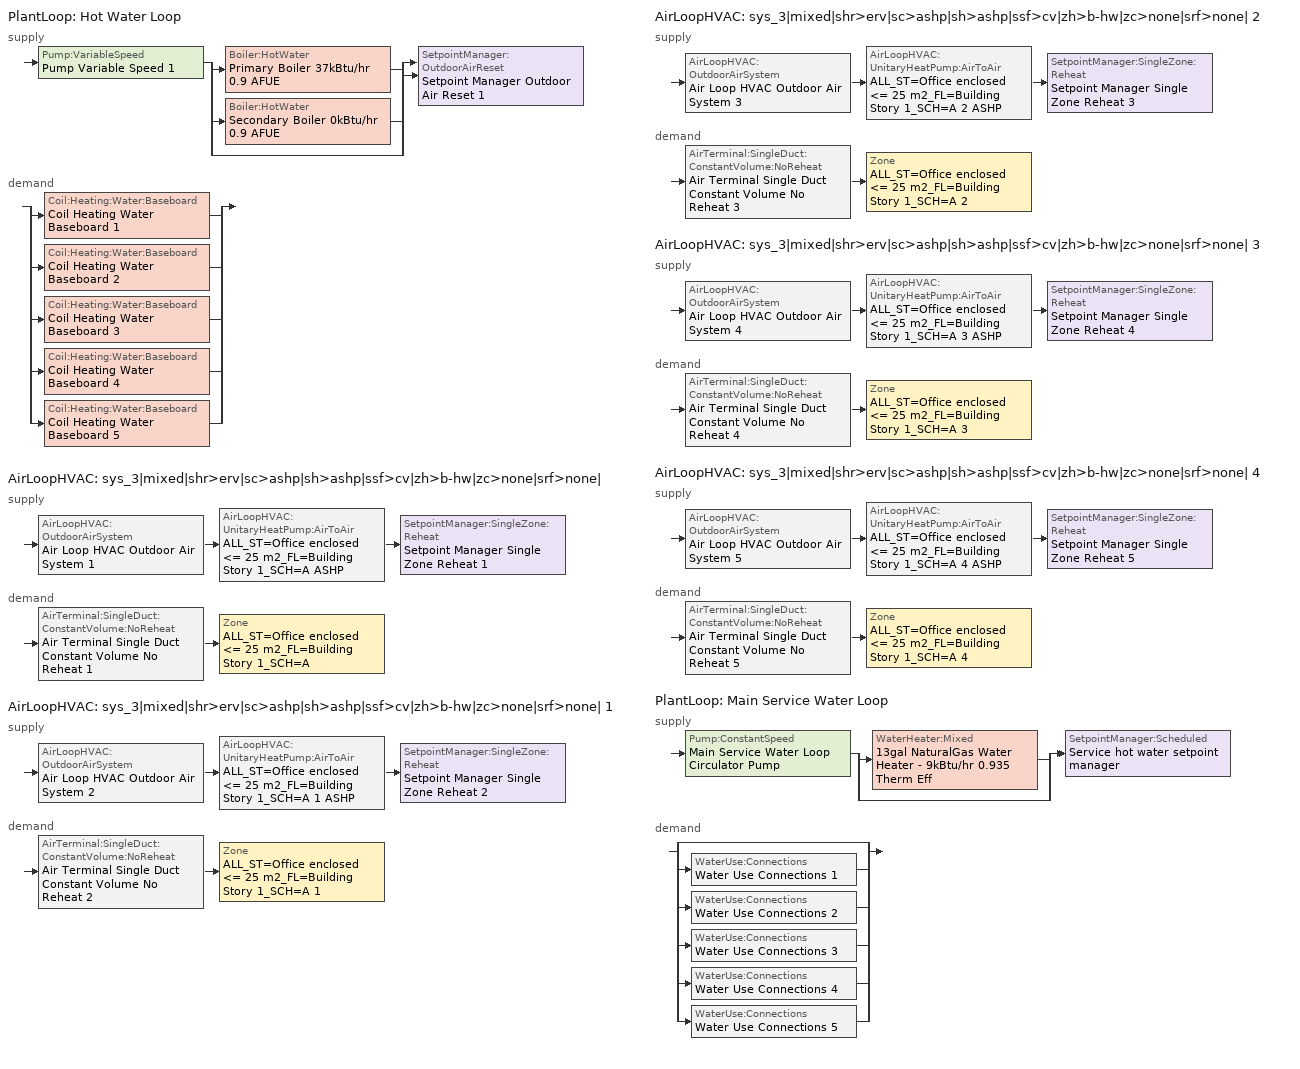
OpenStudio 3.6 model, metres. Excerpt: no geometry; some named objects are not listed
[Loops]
PlantLoop 'Hot Water Loop'
 supply: Pump:VariableSpeed 'Pump Variable Speed 1' > split
  | Boiler:HotWater 'Primary Boiler 37kBtu/hr 0.9 AFUE'
  | Boiler:HotWater 'Secondary Boiler 0kBtu/hr 0.9 AFUE'
  | bypass
  join > SetpointManager:OutdoorAirReset 'Setpoint Manager Outdoor Air Reset 1'
 demand: split
  | Coil:Heating:Water:Baseboard 'Coil Heating Water Baseboard 1'
  | Coil:Heating:Water:Baseboard 'Coil Heating Water Baseboard 2'
  | Coil:Heating:Water:Baseboard 'Coil Heating Water Baseboard 3'
  | Coil:Heating:Water:Baseboard 'Coil Heating Water Baseboard 4'
  | Coil:Heating:Water:Baseboard 'Coil Heating Water Baseboard 5'
AirLoopHVAC 'sys_3|mixed|shr>erv|sc>ashp|sh>ashp|ssf>cv|zh>b-hw|zc>none|srf>none|'
 supply: AirLoopHVAC:OutdoorAirSystem 'Air Loop HVAC Outdoor Air System 1' > AirLoopHVAC:UnitaryHeatPump:AirToAir 'ALL_ST=Office enclosed <= 25 m2_FL=Building Story 1_SCH=A ASHP' > SetpointManager:SingleZone:Reheat 'Setpoint Manager Single Zone Reheat 1'
 demand: AirTerminal:SingleDuct:ConstantVolume:NoReheat 'Air Terminal Single Duct Constant Volume No Reheat 1' > Zone 'ALL_ST=Office enclosed <= 25 m2_FL=Building Story 1_SCH=A'
AirLoopHVAC 'sys_3|mixed|shr>erv|sc>ashp|sh>ashp|ssf>cv|zh>b-hw|zc>none|srf>none| 1'
 supply: AirLoopHVAC:OutdoorAirSystem 'Air Loop HVAC Outdoor Air System 2' > AirLoopHVAC:UnitaryHeatPump:AirToAir 'ALL_ST=Office enclosed <= 25 m2_FL=Building Story 1_SCH=A 1 ASHP' > SetpointManager:SingleZone:Reheat 'Setpoint Manager Single Zone Reheat 2'
 demand: AirTerminal:SingleDuct:ConstantVolume:NoReheat 'Air Terminal Single Duct Constant Volume No Reheat 2' > Zone 'ALL_ST=Office enclosed <= 25 m2_FL=Building Story 1_SCH=A 1'
AirLoopHVAC 'sys_3|mixed|shr>erv|sc>ashp|sh>ashp|ssf>cv|zh>b-hw|zc>none|srf>none| 2'
 supply: AirLoopHVAC:OutdoorAirSystem 'Air Loop HVAC Outdoor Air System 3' > AirLoopHVAC:UnitaryHeatPump:AirToAir 'ALL_ST=Office enclosed <= 25 m2_FL=Building Story 1_SCH=A 2 ASHP' > SetpointManager:SingleZone:Reheat 'Setpoint Manager Single Zone Reheat 3'
 demand: AirTerminal:SingleDuct:ConstantVolume:NoReheat 'Air Terminal Single Duct Constant Volume No Reheat 3' > Zone 'ALL_ST=Office enclosed <= 25 m2_FL=Building Story 1_SCH=A 2'
AirLoopHVAC 'sys_3|mixed|shr>erv|sc>ashp|sh>ashp|ssf>cv|zh>b-hw|zc>none|srf>none| 3'
 supply: AirLoopHVAC:OutdoorAirSystem 'Air Loop HVAC Outdoor Air System 4' > AirLoopHVAC:UnitaryHeatPump:AirToAir 'ALL_ST=Office enclosed <= 25 m2_FL=Building Story 1_SCH=A 3 ASHP' > SetpointManager:SingleZone:Reheat 'Setpoint Manager Single Zone Reheat 4'
 demand: AirTerminal:SingleDuct:ConstantVolume:NoReheat 'Air Terminal Single Duct Constant Volume No Reheat 4' > Zone 'ALL_ST=Office enclosed <= 25 m2_FL=Building Story 1_SCH=A 3'
AirLoopHVAC 'sys_3|mixed|shr>erv|sc>ashp|sh>ashp|ssf>cv|zh>b-hw|zc>none|srf>none| 4'
 supply: AirLoopHVAC:OutdoorAirSystem 'Air Loop HVAC Outdoor Air System 5' > AirLoopHVAC:UnitaryHeatPump:AirToAir 'ALL_ST=Office enclosed <= 25 m2_FL=Building Story 1_SCH=A 4 ASHP' > SetpointManager:SingleZone:Reheat 'Setpoint Manager Single Zone Reheat 5'
 demand: AirTerminal:SingleDuct:ConstantVolume:NoReheat 'Air Terminal Single Duct Constant Volume No Reheat 5' > Zone 'ALL_ST=Office enclosed <= 25 m2_FL=Building Story 1_SCH=A 4'
PlantLoop 'Main Service Water Loop'
 supply: Pump:ConstantSpeed 'Main Service Water Loop Circulator Pump' > split
  | WaterHeater:Mixed '13gal NaturalGas Water Heater - 9kBtu/hr 0.935 Therm Eff'
  | bypass
  join > SetpointManager:Scheduled 'Service hot water setpoint manager'
 demand: split
  | bypass
  | WaterUse:Connections 'Water Use Connections 1'
  | WaterUse:Connections 'Water Use Connections 2'
  | WaterUse:Connections 'Water Use Connections 3'
  | WaterUse:Connections 'Water Use Connections 4'
  | WaterUse:Connections 'Water Use Connections 5'
[Sizing:Zone] Zone Cooling Design Supply Air Temperature Input Method=TemperatureDifference; Zone Cooling Design Supply Air Temperature {C}=14; Zone Cooling Design Supply Air Temperature Difference {deltaC}=11; Zone Heating Design Supply Air Temperature Input Method=TemperatureDifference; Zone Heating Design Supply Air Temperature {C}=40; Zone Heating Design Supply Air Temperature Difference {deltaC}=21; Zone Cooling Design Supply Air Humidity Ratio {kg-H2O/kg-air}=0.0085; Zone Heating Design Supply Air Humidity Ratio {kg-H2O/kg-air}=0.008; Zone Heating Sizing Factor=1.3; Zone Cooling Sizing Factor=1; Cooling Design Air Flow Method=DesignDay; Heating Design Air Flow Method=DesignDay; Account for Dedicated Outdoor Air System=No; Dedicated Outdoor Air System Control Strategy=NeutralSupplyAir; Dedicated Outdoor Air Low Setpoint Temperature for Design {C}=autosize; Dedicated Outdoor Air High Setpoint Temperature for Design {C}=autosize; Zone Load Sizing Method=Sensible Load Only No Latent Load; Zone Latent Cooling Design Supply Air Humidity Ratio Input Method=HumidityRatioDifference; Zone Cooling Design Supply Air Humidity Ratio Difference {kgWater/kgDryAir}=0.005; Zone Latent Heating Design Supply Air Humidity Ratio Input Method=HumidityRatioDifference; Zone Humidification Design Supply Air Humidity Ratio Difference {kgWater/kgDryAir}=0.005
ALL_ST=Office enclosed <= 25 m2_FL=Building Story 1_SCH=A; ALL_ST=Office enclosed <= 25 m2_FL=Building Story 1_SCH=A 1; ALL_ST=Office enclosed <= 25 m2_FL=Building Story 1_SCH=A 2; ALL_ST=Office enclosed <= 25 m2_FL=Building Story 1_SCH=A 3; ALL_ST=Office enclosed <= 25 m2_FL=Building Story 1_SCH=A 4
[Zone equipment]
ALL_ST=Office enclosed <= 25 m2_FL=Building Story 1_SCH=A: Zone HVAC Baseboard Convective Water 1, Air Terminal Single Duct Constant Volume No Reheat 1
ALL_ST=Office enclosed <= 25 m2_FL=Building Story 1_SCH=A 1: Zone HVAC Baseboard Convective Water 2, Air Terminal Single Duct Constant Volume No Reheat 2
ALL_ST=Office enclosed <= 25 m2_FL=Building Story 1_SCH=A 2: Zone HVAC Baseboard Convective Water 3, Air Terminal Single Duct Constant Volume No Reheat 3
ALL_ST=Office enclosed <= 25 m2_FL=Building Story 1_SCH=A 3: Zone HVAC Baseboard Convective Water 4, Air Terminal Single Duct Constant Volume No Reheat 4
ALL_ST=Office enclosed <= 25 m2_FL=Building Story 1_SCH=A 4: Zone HVAC Baseboard Convective Water 5, Air Terminal Single Duct Constant Volume No Reheat 5
[PlantLoop] Glycol Concentration=0; Plant Loop Volume {m3}=Autocalculate; Load Distribution Scheme=Optimal
Name | Fluid Type | Maximum Loop Temperature {C} | Minimum Loop Temperature {C}
Hot Water Loop | Water
Main Service Water Loop |  | 60 | 10
[Sizing:Plant] Loop Type=Heating; Sizing Option=NonCoincident; Zone Timesteps in Averaging Window=1; Coincident Sizing Factor Mode=None
Name | Design Loop Exit Temperature {C} | Loop Design Temperature Difference {deltaC}
Hot Water Loop | 82 | 16
Main Service Water Loop | 60 | 5
[Pump:VariableSpeed]
Pump Variable Speed 1: Rated Pump Head {Pa}=164324; Motor Efficiency=0.7; Pump Control Type=Intermittent; Skin Loss Radiative Fraction=0.5; Design Power Sizing Method=PowerPerFlowPerPressure; Design Electric Power per Unit Flow Rate {W/(m3/s)}=348701.1; Design Shaft Power per Unit Flow Rate per Unit Head {W-s/m3-Pa}=1.28205; Design Minimum Flow Rate Fraction=0
[Boiler:HotWater] Fuel Type=NaturalGas; Nominal Thermal Efficiency=0.9; Normalized Boiler Efficiency Curve=BOILER-EFFFPLR-NECB2011; Water Outlet Upper Temperature Limit {C}=99; Boiler Flow Mode=ConstantFlow; Parasitic Electric Load {W}=0; Sizing Factor=1
Name | Nominal Capacity {W}
Primary Boiler 37kBtu/hr 0.9 AFUE | 10945.7
Secondary Boiler 0kBtu/hr 0.9 AFUE | 0.001
[SetpointManager:OutdoorAirReset]
Setpoint Manager Outdoor Air Reset 1: Control Variable=Temperature; Setpoint at Outdoor Low Temperature {C}=82; Outdoor Low Temperature {C}=-16; Setpoint at Outdoor High Temperature {C}=60; Outdoor High Temperature {C}=0; Setpoint Node or NodeList=Hot Water Loop Supply Outlet Node
[AirLoopHVAC] Design Supply Air Flow Rate {m3/s}=autosize; Design Return Air Flow Fraction of Supply Air Flow=1
Name | Availability Schedule
sys_3|mixed|shr>erv|sc>ashp|sh>ashp|ssf>cv|zh>b-hw|zc>none|srf>none| | sys_3|mixed|shr>none|sc>ashp|sh>ashp|ssf>cv|zh>b-hw|zc>none|srf>none| Occ Sch
sys_3|mixed|shr>erv|sc>ashp|sh>ashp|ssf>cv|zh>b-hw|zc>none|srf>none| 1 | sys_3|mixed|shr>none|sc>ashp|sh>ashp|ssf>cv|zh>b-hw|zc>none|srf>none| 1 Occ Sch
sys_3|mixed|shr>erv|sc>ashp|sh>ashp|ssf>cv|zh>b-hw|zc>none|srf>none| 2 | sys_3|mixed|shr>none|sc>ashp|sh>ashp|ssf>cv|zh>b-hw|zc>none|srf>none| 2 Occ Sch
sys_3|mixed|shr>erv|sc>ashp|sh>ashp|ssf>cv|zh>b-hw|zc>none|srf>none| 3 | sys_3|mixed|shr>none|sc>ashp|sh>ashp|ssf>cv|zh>b-hw|zc>none|srf>none| 3 Occ Sch
sys_3|mixed|shr>erv|sc>ashp|sh>ashp|ssf>cv|zh>b-hw|zc>none|srf>none| 4 | sys_3|mixed|shr>none|sc>ashp|sh>ashp|ssf>cv|zh>b-hw|zc>none|srf>none| 4 Occ Sch
[Sizing:System] Type of Load to Size On=Sensible; Design Outdoor Air Flow Rate {m3/s}=Autosize; Central Heating Maximum System Air Flow Ratio=1; Preheat Design Temperature {C}=7; Preheat Design Humidity Ratio {kg-H2O/kg-Air}=0.008; Precool Design Temperature {C}=13; Precool Design Humidity Ratio {kg-H2O/kg-Air}=0.008; Central Cooling Design Supply Air Temperature {C}=13; Central Heating Design Supply Air Temperature {C}=43; Sizing Option=NonCoincident; 100% Outdoor Air in Cooling=No; 100% Outdoor Air in Heating=No; Central Cooling Design Supply Air Humidity Ratio {kg-H2O/kg-Air}=0.0085; Central Heating Design Supply Air Humidity Ratio {kg-H2O/kg-Air}=0.008; Cooling Design Air Flow Method=DesignDay; Cooling Design Air Flow Rate {m3/s}=0; Heating Design Air Flow Method=DesignDay; Heating Design Air Flow Rate {m3/s}=0; System Outdoor Air Method=ZoneSum; Zone Maximum Outdoor Air Fraction=1; Cooling Supply Air Flow Rate Per Floor Area {m3/s-m2}=0.00996765; Cooling Fraction of Autosized Cooling Supply Air Flow Rate=1; Cooling Supply Air Flow Rate Per Unit Cooling Capacity {m3/s-W}=3.94755e-05; Heating Supply Air Flow Rate Per Floor Area {m3/s-m2}=0.00996765; Heating Fraction of Autosized Heating Supply Air Flow Rate=1; Heating Fraction of Autosized Cooling Supply Air Flow Rate=1; Heating Supply Air Flow Rate Per Unit Heating Capacity {m3/s-W}=3.15882e-05; Cooling Design Capacity Method=CoolingDesignCapacity; Cooling Design Capacity {W}=autosize; Cooling Design Capacity Per Floor Area {W/m2}=234.7; Fraction of Autosized Cooling Design Capacity=1; Heating Design Capacity Method=HeatingDesignCapacity; Heating Design Capacity {W}=autosize; Heating Design Capacity Per Floor Area {W/m2}=157; Fraction of Autosized Heating Design Capacity=1; Central Cooling Capacity Control Method=OnOff; Occupant Diversity=autosize
sys_3|mixed|shr>erv|sc>ashp|sh>ashp|ssf>cv|zh>b-hw|zc>none|srf>none|; sys_3|mixed|shr>erv|sc>ashp|sh>ashp|ssf>cv|zh>b-hw|zc>none|srf>none| 1; sys_3|mixed|shr>erv|sc>ashp|sh>ashp|ssf>cv|zh>b-hw|zc>none|srf>none| 2; sys_3|mixed|shr>erv|sc>ashp|sh>ashp|ssf>cv|zh>b-hw|zc>none|srf>none| 3; sys_3|mixed|shr>erv|sc>ashp|sh>ashp|ssf>cv|zh>b-hw|zc>none|srf>none| 4
[Fan:OnOff] Availability Schedule=Always On Discrete; Fan Total Efficiency=0.39975; Pressure Rise {Pa}=622.722; Maximum Flow Rate {m3/s}=autosize; Motor Efficiency=0.615; Motor In Airstream Fraction=1
Name | Fan Power Ratio Function of Speed Ratio Curve | Fan Efficiency Ratio Function of Speed Ratio Curve
Fan On Off 1 | Fan On Off Power Curve | Fan On Off Efficiency Curve
Fan On Off 2 | Fan On Off Power Curve 1 | Fan On Off Efficiency Curve 1
Fan On Off 3 | Fan On Off Power Curve 2 | Fan On Off Efficiency Curve 2
Fan On Off 4 | Fan On Off Power Curve 3 | Fan On Off Efficiency Curve 3
Fan On Off 5 | Fan On Off Power Curve 4 | Fan On Off Efficiency Curve 4
[Coil:Cooling:DX:SingleSpeed] Availability Schedule=Always On Discrete; Rated Total Cooling Capacity {W}=autosize; Rated Sensible Heat Ratio=autosize; Rated COP {W/W}=3.79883; Rated Air Flow Rate {m3/s}=autosize; Rated Evaporator Fan Power Per Volume Flow Rate 2017 {W/(m3/s)}=773.3; Rated Evaporator Fan Power Per Volume Flow Rate 2023 {W/(m3/s)}=934.4; Total Cooling Capacity Function of Temperature Curve=DXCOOL-NECB2011-REF-CAPFT; Total Cooling Capacity Function of Flow Fraction Curve=DXCOOL-NECB2011-REF-CAPFFLOW; Energy Input Ratio Function of Temperature Curve=DXCOOL-NECB2011-REF-COOLEIRFT; Energy Input Ratio Function of Flow Fraction Curve=DXCOOL-NECB2011-REF-COOLEIRFFLOW; Part Load Fraction Correlation Curve=DXCOOL-NECB2011-REF-COOLPLFFPLR; Minimum Outdoor Dry-Bulb Temperature for Compressor Operation {C}=-25; Nominal Time for Condensate Removal to Begin {s}=0; Ratio of Initial Moisture Evaporation Rate and Steady State Latent Capacity=0; Maximum Cycling Rate {cycles/hr}=0; Latent Capacity Time Constant {s}=0; Condenser Type=AirCooled; Evaporative Condenser Effectiveness=0.9; Evaporative Condenser Air Flow Rate {m3/s}=autosize; Evaporative Condenser Pump Rated Power Consumption {W}=autosize; Crankcase Heater Capacity {W}=0; Maximum Outdoor Dry-Bulb Temperature for Crankcase Heater Operation {C}=10; Basin Heater Capacity {W/K}=0; Basin Heater Setpoint Temperature {C}=2
CoilCoolingDXSingleSpeed_ashp 31kBtu/hr 11.0EER; CoilCoolingDXSingleSpeed_ashp 1 21kBtu/hr 11.0EER; CoilCoolingDXSingleSpeed_ashp 2 29kBtu/hr 11.0EER; CoilCoolingDXSingleSpeed_ashp 3 29kBtu/hr 11.0EER; CoilCoolingDXSingleSpeed_ashp 4 34kBtu/hr 11.0EER
[Coil:Heating:DX:SingleSpeed] Availability Schedule=Always On Discrete; Rated Air Flow Rate {m3/s}=Autosize; Rated Supply Fan Power Per Volume Flow Rate 2017 {W/(m3/s)}=773.3; Rated Supply Fan Power Per Volume Flow Rate 2023 {W/(m3/s)}=934.4; Total Heating Capacity Function of Temperature Curve=DXHEAT-NECB2011-REF-CAPFT; Total Heating Capacity Function of Flow Fraction Curve=DXHEAT-NECB2011-REF-CAPFFLOW; Energy Input Ratio Function of Temperature Curve=DXHEAT-NECB2011-REF-EIRFT; Energy Input Ratio Function of Flow Fraction Curve=DXHEAT-NECB2011-REF-EIRFFLOW; Part Load Fraction Correlation Curve=DXHEAT-NECB2011-REF-PLFFPLR; Minimum Outdoor Dry-Bulb Temperature for Compressor Operation {C}=-10; Defrost Strategy=Resistive; Defrost Control=Timed; Defrost Time Period Fraction=0.166667; Resistive Defrost Heater Capacity {W}=2000
Name | Rated Total Heating Capacity {W} | Rated COP {W/W}
CoilHeatingDXSingleSpeed_ashp 23 Clg kBtu/hr 3.3COPH | 6659.45 | 3.5157
CoilHeatingDXSingleSpeed_ashp 1 15 Clg kBtu/hr 3.3COPH | 4448.35 | 3.51201
CoilHeatingDXSingleSpeed_ashp 2 21 Clg kBtu/hr 3.3COPH | 6171.95 | 3.51489
CoilHeatingDXSingleSpeed_ashp 3 21 Clg kBtu/hr 3.3COPH | 6241.62 | 3.515
CoilHeatingDXSingleSpeed_ashp 4 25 Clg kBtu/hr 3.3COPH | 7300.83 | 3.51677
[Controller:OutdoorAir] Minimum Outdoor Air Flow Rate {m3/s}=autosize; Maximum Outdoor Air Flow Rate {m3/s}=Autosize; Economizer Control Type=NoEconomizer; Economizer Control Action Type=ModulateFlow; Economizer Maximum Limit Dry-Bulb Temperature {C}=28; Economizer Maximum Limit Enthalpy {J/kg}=64000; Economizer Minimum Limit Dry-Bulb Temperature {C}=-100; Lockout Type=NoLockout; Minimum Limit Type=FixedMinimum; High Humidity Control=No; Heat Recovery Bypass Control Type=BypassWhenOAFlowGreaterThanMinimum
Name | Minimum Outdoor Air Schedule | Controller Mechanical Ventilation
Controller Outdoor Air 1 | sys_3|mixed|shr>none|sc>ashp|sh>ashp|ssf>cv|zh>b-hw|zc>none|srf>none| Occ Sch | Controller Mechanical Ventilation 1
Controller Outdoor Air 2 | sys_3|mixed|shr>none|sc>ashp|sh>ashp|ssf>cv|zh>b-hw|zc>none|srf>none| 1 Occ Sch | Controller Mechanical Ventilation 2
Controller Outdoor Air 3 | sys_3|mixed|shr>none|sc>ashp|sh>ashp|ssf>cv|zh>b-hw|zc>none|srf>none| 2 Occ Sch | Controller Mechanical Ventilation 3
Controller Outdoor Air 4 | sys_3|mixed|shr>none|sc>ashp|sh>ashp|ssf>cv|zh>b-hw|zc>none|srf>none| 3 Occ Sch | Controller Mechanical Ventilation 4
Controller Outdoor Air 5 | sys_3|mixed|shr>none|sc>ashp|sh>ashp|ssf>cv|zh>b-hw|zc>none|srf>none| 4 Occ Sch | Controller Mechanical Ventilation 5
[Controller:MechanicalVentilation] Availability Schedule=Always On Discrete; System Outdoor Air Method=ZoneSum
Controller Mechanical Ventilation 1; Controller Mechanical Ventilation 2; Controller Mechanical Ventilation 3; Controller Mechanical Ventilation 4; Controller Mechanical Ventilation 5
[AirLoopHVAC:OutdoorAirSystem]
Name | Controller
Air Loop HVAC Outdoor Air System 1 | Controller Outdoor Air 1
Air Loop HVAC Outdoor Air System 2 | Controller Outdoor Air 2
Air Loop HVAC Outdoor Air System 3 | Controller Outdoor Air 3
Air Loop HVAC Outdoor Air System 4 | Controller Outdoor Air 4
Air Loop HVAC Outdoor Air System 5 | Controller Outdoor Air 5
[Coil:Heating:Gas] Availability Schedule=Always On Discrete; Gas Burner Efficiency=0.95; Nominal Capacity {W}=AutoSize; Parasitic Electric Load {W}=0; Part Load Fraction Correlation Curve=FURNACE-EFFPLR-NECB2011; Parasitic Gas Load {W}=0
Coil Heating Gas 1; Coil Heating Gas 2; Coil Heating Gas 3; Coil Heating Gas 4; Coil Heating Gas 5
[AirLoopHVAC:UnitaryHeatPump:AirToAir] Availability Schedule=Always On Discrete; Supply Air Flow Rate During Cooling Operation {m3/s}=Autosize; Supply Air Flow Rate During Heating Operation {m3/s}=Autosize; Maximum Supply Air Temperature from Supplemental Heater {C}=Autosize
Name | Controlling Zone or Thermostat Location | Supply Air Fan | Heating Coil | Cooling Coil | Supplemental Heating Coil | Supply Air Fan Operating Mode Schedule
ALL_ST=Office enclosed <= 25 m2_FL=Building Story 1_SCH=A ASHP | ALL_ST=Office enclosed <= 25 m2_FL=Building Story 1_SCH=A | Fan On Off 1 | CoilHeatingDXSingleSpeed_ashp 23 Clg kBtu/hr 3.3COPH | CoilCoolingDXSingleSpeed_ashp 31kBtu/hr 11.0EER | Coil Heating Gas 1 | sys_3|mixed|shr>none|sc>ashp|sh>ashp|ssf>cv|zh>b-hw|zc>none|srf>none| Occ Sch
ALL_ST=Office enclosed <= 25 m2_FL=Building Story 1_SCH=A 1 ASHP | ALL_ST=Office enclosed <= 25 m2_FL=Building Story 1_SCH=A 1 | Fan On Off 2 | CoilHeatingDXSingleSpeed_ashp 1 15 Clg kBtu/hr 3.3COPH | CoilCoolingDXSingleSpeed_ashp 1 21kBtu/hr 11.0EER | Coil Heating Gas 2 | sys_3|mixed|shr>none|sc>ashp|sh>ashp|ssf>cv|zh>b-hw|zc>none|srf>none| 1 Occ Sch
ALL_ST=Office enclosed <= 25 m2_FL=Building Story 1_SCH=A 2 ASHP | ALL_ST=Office enclosed <= 25 m2_FL=Building Story 1_SCH=A 2 | Fan On Off 3 | CoilHeatingDXSingleSpeed_ashp 2 21 Clg kBtu/hr 3.3COPH | CoilCoolingDXSingleSpeed_ashp 2 29kBtu/hr 11.0EER | Coil Heating Gas 3 | sys_3|mixed|shr>none|sc>ashp|sh>ashp|ssf>cv|zh>b-hw|zc>none|srf>none| 2 Occ Sch
ALL_ST=Office enclosed <= 25 m2_FL=Building Story 1_SCH=A 3 ASHP | ALL_ST=Office enclosed <= 25 m2_FL=Building Story 1_SCH=A 3 | Fan On Off 4 | CoilHeatingDXSingleSpeed_ashp 3 21 Clg kBtu/hr 3.3COPH | CoilCoolingDXSingleSpeed_ashp 3 29kBtu/hr 11.0EER | Coil Heating Gas 4 | sys_3|mixed|shr>none|sc>ashp|sh>ashp|ssf>cv|zh>b-hw|zc>none|srf>none| 3 Occ Sch
ALL_ST=Office enclosed <= 25 m2_FL=Building Story 1_SCH=A 4 ASHP | ALL_ST=Office enclosed <= 25 m2_FL=Building Story 1_SCH=A 4 | Fan On Off 5 | CoilHeatingDXSingleSpeed_ashp 4 25 Clg kBtu/hr 3.3COPH | CoilCoolingDXSingleSpeed_ashp 4 34kBtu/hr 11.0EER | Coil Heating Gas 5 | sys_3|mixed|shr>none|sc>ashp|sh>ashp|ssf>cv|zh>b-hw|zc>none|srf>none| 4 Occ Sch
[SetpointManager:SingleZone:Reheat] Minimum Supply Air Temperature {C}=13; Maximum Supply Air Temperature {C}=43
Name | Control Zone | Setpoint Node or NodeList
Setpoint Manager Single Zone Reheat 1 | ALL_ST=Office enclosed <= 25 m2_FL=Building Story 1_SCH=A | sys_3|mixed|shr>erv|sc>ashp|sh>ashp|ssf>cv|zh>b-hw|zc>none|srf>none| Supply Outlet Node
Setpoint Manager Single Zone Reheat 2 | ALL_ST=Office enclosed <= 25 m2_FL=Building Story 1_SCH=A 1 | sys_3|mixed|shr>erv|sc>ashp|sh>ashp|ssf>cv|zh>b-hw|zc>none|srf>none| 1 Supply Outlet Node
Setpoint Manager Single Zone Reheat 3 | ALL_ST=Office enclosed <= 25 m2_FL=Building Story 1_SCH=A 2 | sys_3|mixed|shr>erv|sc>ashp|sh>ashp|ssf>cv|zh>b-hw|zc>none|srf>none| 2 Supply Outlet Node
Setpoint Manager Single Zone Reheat 4 | ALL_ST=Office enclosed <= 25 m2_FL=Building Story 1_SCH=A 3 | sys_3|mixed|shr>erv|sc>ashp|sh>ashp|ssf>cv|zh>b-hw|zc>none|srf>none| 3 Supply Outlet Node
Setpoint Manager Single Zone Reheat 5 | ALL_ST=Office enclosed <= 25 m2_FL=Building Story 1_SCH=A 4 | sys_3|mixed|shr>erv|sc>ashp|sh>ashp|ssf>cv|zh>b-hw|zc>none|srf>none| 4 Supply Outlet Node
[Coil:Heating:Water:Baseboard] Heating Design Capacity Method=HeatingDesignCapacity; Heating Design Capacity {W}=autosize; Heating Design Capacity Per Floor Area {W/m2}=0; Fraction of Autosized Heating Design Capacity=0.8
Coil Heating Water Baseboard 1; Coil Heating Water Baseboard 2; Coil Heating Water Baseboard 3; Coil Heating Water Baseboard 4; Coil Heating Water Baseboard 5
[ZoneHVAC:Baseboard:Convective:Water] Availability Schedule=Always On Discrete
Name | Heating Coil
Zone HVAC Baseboard Convective Water 1 | Coil Heating Water Baseboard 1
Zone HVAC Baseboard Convective Water 2 | Coil Heating Water Baseboard 2
Zone HVAC Baseboard Convective Water 3 | Coil Heating Water Baseboard 3
Zone HVAC Baseboard Convective Water 4 | Coil Heating Water Baseboard 4
Zone HVAC Baseboard Convective Water 5 | Coil Heating Water Baseboard 5
[AirTerminal:SingleDuct:ConstantVolume:NoReheat] Availability Schedule=Always On Discrete; Maximum Air Flow Rate {m3/s}=AutoSize
Air Terminal Single Duct Constant Volume No Reheat 1; Air Terminal Single Duct Constant Volume No Reheat 2; Air Terminal Single Duct Constant Volume No Reheat 3; Air Terminal Single Duct Constant Volume No Reheat 4; Air Terminal Single Duct Constant Volume No Reheat 5
[SetpointManager:Scheduled]
Service hot water setpoint manager: Control Variable=Temperature; Schedule=Service Water Loop Temp - 140F; Setpoint Node or NodeList=Main Service Water Loop Supply Outlet Node
[Pump:ConstantSpeed]
Main Service Water Loop Circulator Pump: Rated Flow Rate {m3/s}=autosize; Rated Pump Head {Pa}=410.142; Rated Power Consumption {W}=autosize; Motor Efficiency=0.7; Fraction of Motor Inefficiencies to Fluid Stream=0; Pump Control Type=Intermittent; Design Power Sizing Method=PowerPerFlowPerPressure; Design Electric Power per Unit Flow Rate {W/(m3/s)}=348701.1; Design Shaft Power per Unit Flow Rate per Unit Head {W-s/m3-Pa}=1.28205
[WaterHeater:Mixed]
13gal NaturalGas Water Heater - 9kBtu/hr 0.935 Therm Eff: Tank Volume {m3}=0.0483791; Setpoint Temperature Schedule=Service Water Loop Temp - 140F; Deadband Temperature Difference {deltaC}=2; Maximum Temperature Limit {C}=60; Heater Control Type=Cycle; Heater Maximum Capacity {W}=2527.81; Heater Fuel Type=NaturalGas; Heater Thermal Efficiency=0.935414; Part Load Factor Curve=SWH-EFFFPLR-NECB2011; Off Cycle Parasitic Fuel Consumption Rate {W}=12.8625; Off Cycle Parasitic Fuel Type=NaturalGas; Off Cycle Parasitic Heat Fraction to Tank=0.8; On Cycle Parasitic Fuel Consumption Rate {W}=12.8625; On Cycle Parasitic Fuel Type=NaturalGas; On Cycle Parasitic Heat Fraction to Tank=0; Ambient Temperature Indicator=Schedule; Ambient Temperature Schedule=Water Heater Ambient Temp Schedule 70.0F; Off Cycle Loss Coefficient to Ambient Temperature {W/K}=2.30194; On Cycle Loss Coefficient to Ambient Temperature {W/K}=2.30194; Use Side Effectiveness=1; Source Side Effectiveness=1; Use Side Design Flow Rate {m3/s}=autosize; Source Side Design Flow Rate {m3/s}=autosize; Indirect Water Heating Recovery Time {hr}=1.5; Source Side Flow Control Mode=IndirectHeatPrimarySetpoint
[WaterHeater:Sizing]
13gal NaturalGas Water Heater - 9kBtu/hr 0.935 Therm Eff: Design Mode=PeakDraw; Time Storage Can Meet Peak Draw {hr}=0.538503; Time for Tank Recovery {hr}=0; Nominal Tank Volume for Autosizing Plant Connections {m3}=1
[WaterUse:Connections] Drain Water Heat Exchanger Type=None; Drain Water Heat Exchanger Destination=Plant
Name | Water Use Equipment Name 1
Water Use Connections 1 | Core_zn Service Water Use 0.06gal/min
Water Use Connections 2 | Perimeter_zn_1 Service Water Use 0.04gal/min
Water Use Connections 3 | Perimeter_zn_2 Service Water Use 0.03gal/min
Water Use Connections 4 | Perimeter_zn_3 Service Water Use 0.04gal/min
Water Use Connections 5 | Perimeter_zn_4 Service Water Use 0.03gal/min
[WaterUse:Equipment:Definition]
Name | Peak Flow Rate {m3/s} | Target Temperature Schedule | Sensible Fraction Schedule | Latent Fraction Schedule
Core_zn Service Water Use Def 0.06gal/min | 3.57689e-06 | Schedule Ruleset 5 | Schedule Ruleset 3 | Schedule Ruleset 4
Perimeter_zn_1 Service Water Use Def 0.04gal/min | 2.71152e-06 | Schedule Ruleset 8 | Schedule Ruleset 6 | Schedule Ruleset 7
Perimeter_zn_2 Service Water Use Def 0.03gal/min | 1.60851e-06 | Schedule Ruleset 11 | Schedule Ruleset 9 | Schedule Ruleset 10
Perimeter_zn_3 Service Water Use Def 0.04gal/min | 2.71152e-06 | Schedule Ruleset 14 | Schedule Ruleset 12 | Schedule Ruleset 13
Perimeter_zn_4 Service Water Use Def 0.03gal/min | 1.60851e-06 | Schedule Ruleset 17 | Schedule Ruleset 15 | Schedule Ruleset 16
[WaterUse:Equipment] Flow Rate Fraction Schedule=NECB-A-Service Water Heating
Name | Water Use Equipment Definition | Space
Core_zn Service Water Use 0.06gal/min | Core_zn Service Water Use Def 0.06gal/min | Core_ZN
Perimeter_zn_1 Service Water Use 0.04gal/min | Perimeter_zn_1 Service Water Use Def 0.04gal/min | Perimeter_ZN_1
Perimeter_zn_2 Service Water Use 0.03gal/min | Perimeter_zn_2 Service Water Use Def 0.03gal/min | Perimeter_ZN_2
Perimeter_zn_3 Service Water Use 0.04gal/min | Perimeter_zn_3 Service Water Use Def 0.04gal/min | Perimeter_ZN_3
Perimeter_zn_4 Service Water Use 0.03gal/min | Perimeter_zn_4 Service Water Use Def 0.03gal/min | Perimeter_ZN_4
[Schedule:Ruleset]
Name | Default Day Schedule | Summer Design Day Schedule | Winter Design Day Schedule
Service Water Loop Temp - 140F | Service Water Loop Temp - 140F Default
Water Heater Ambient Temp Schedule 70.0F | Water Heater Ambient Temp Schedule 70.0F Default
Schedule Ruleset 3 | Schedule Day 5
Schedule Ruleset 4 | Schedule Day 6
Schedule Ruleset 5 | Schedule Day 7
NECB-A-Service Water Heating | NECB-A-Service Water Heating Default
Schedule Ruleset 6 | Schedule Day 8
Schedule Ruleset 7 | Schedule Day 9
Schedule Ruleset 8 | Schedule Day 10
Schedule Ruleset 9 | Schedule Day 11
Schedule Ruleset 10 | Schedule Day 12
Schedule Ruleset 11 | Schedule Day 13
Schedule Ruleset 12 | Schedule Day 14
Schedule Ruleset 13 | Schedule Day 15
Schedule Ruleset 14 | Schedule Day 16
Schedule Ruleset 15 | Schedule Day 17
Schedule Ruleset 16 | Schedule Day 18
Schedule Ruleset 17 | Schedule Day 19
sys_3|mixed|shr>none|sc>ashp|sh>ashp|ssf>cv|zh>b-hw|zc>none|srf>none| Occ Sch | sys_3|mixed|shr>none|sc>ashp|sh>ashp|ssf>cv|zh>b-hw|zc>none|srf>none| Occ Sch Default | sys_3|mixed|shr>none|sc>ashp|sh>ashp|ssf>cv|zh>b-hw|zc>none|srf>none| Occ Sch Summer Design Day | sys_3|mixed|shr>none|sc>ashp|sh>ashp|ssf>cv|zh>b-hw|zc>none|srf>none| Occ Sch Winter Design Day
sys_3|mixed|shr>none|sc>ashp|sh>ashp|ssf>cv|zh>b-hw|zc>none|srf>none| 1 Occ Sch | sys_3|mixed|shr>none|sc>ashp|sh>ashp|ssf>cv|zh>b-hw|zc>none|srf>none| 1 Occ Sch Default | sys_3|mixed|shr>none|sc>ashp|sh>ashp|ssf>cv|zh>b-hw|zc>none|srf>none| 1 Occ Sch Summer Design Day | sys_3|mixed|shr>none|sc>ashp|sh>ashp|ssf>cv|zh>b-hw|zc>none|srf>none| 1 Occ Sch Winter Design Day
sys_3|mixed|shr>none|sc>ashp|sh>ashp|ssf>cv|zh>b-hw|zc>none|srf>none| 2 Occ Sch | sys_3|mixed|shr>none|sc>ashp|sh>ashp|ssf>cv|zh>b-hw|zc>none|srf>none| 2 Occ Sch Default | sys_3|mixed|shr>none|sc>ashp|sh>ashp|ssf>cv|zh>b-hw|zc>none|srf>none| 2 Occ Sch Summer Design Day | sys_3|mixed|shr>none|sc>ashp|sh>ashp|ssf>cv|zh>b-hw|zc>none|srf>none| 2 Occ Sch Winter Design Day
sys_3|mixed|shr>none|sc>ashp|sh>ashp|ssf>cv|zh>b-hw|zc>none|srf>none| 3 Occ Sch | sys_3|mixed|shr>none|sc>ashp|sh>ashp|ssf>cv|zh>b-hw|zc>none|srf>none| 3 Occ Sch Default | sys_3|mixed|shr>none|sc>ashp|sh>ashp|ssf>cv|zh>b-hw|zc>none|srf>none| 3 Occ Sch Summer Design Day | sys_3|mixed|shr>none|sc>ashp|sh>ashp|ssf>cv|zh>b-hw|zc>none|srf>none| 3 Occ Sch Winter Design Day
sys_3|mixed|shr>none|sc>ashp|sh>ashp|ssf>cv|zh>b-hw|zc>none|srf>none| 4 Occ Sch | sys_3|mixed|shr>none|sc>ashp|sh>ashp|ssf>cv|zh>b-hw|zc>none|srf>none| 4 Occ Sch Default | sys_3|mixed|shr>none|sc>ashp|sh>ashp|ssf>cv|zh>b-hw|zc>none|srf>none| 4 Occ Sch Summer Design Day | sys_3|mixed|shr>none|sc>ashp|sh>ashp|ssf>cv|zh>b-hw|zc>none|srf>none| 4 Occ Sch Winter Design Day
[Schedule:Day]
Service Water Loop Temp - 140F Default; Schedule Day 7; Schedule Day 10; Schedule Day 13; Schedule Day 16; Schedule Day 19: 24, 0, 60
Water Heater Ambient Temp Schedule 70.0F Default: 24, 0, 21.1111
Schedule Day 5; Schedule Day 8; Schedule Day 11; Schedule Day 14; Schedule Day 17: 24, 0, 0.2
Schedule Day 6; NECB-A-Service Water Heating Sat Day; NECB-A-Service Water Heating Sun|Hol Day; Schedule Day 9; Schedule Day 12; Schedule Day 15; Schedule Day 18: 24, 0, 0.05
NECB-A-Service Water Heating Default; NECB-A-Service Water Heating Default|Wkdy Day: 7, 0, 0.05, 8, 0, 0.1, 10, 0, 0.5, 16, 0, 0.9, 17, 0, 0.7, 18, 0, 0.5, 19, 0, 0.3, 22, 0, 0.2, 24, 0, 0.05
sys_3|mixed|shr>none|sc>ashp|sh>ashp|ssf>cv|zh>b-hw|zc>none|srf>none| Occ Sch Default; sys_3|mixed|shr>none|sc>ashp|sh>ashp|ssf>cv|zh>b-hw|zc>none|srf>none| 1 Occ Sch Default; sys_3|mixed|shr>none|sc>ashp|sh>ashp|ssf>cv|zh>b-hw|zc>none|srf>none| 2 Occ Sch Default; sys_3|mixed|shr>none|sc>ashp|sh>ashp|ssf>cv|zh>b-hw|zc>none|srf>none| 3 Occ Sch Default; sys_3|mixed|shr>none|sc>ashp|sh>ashp|ssf>cv|zh>b-hw|zc>none|srf>none| 4 Occ Sch Default: 8, 0, 0, 19, 0, 1, 24, 0, 0
sys_3|mixed|shr>none|sc>ashp|sh>ashp|ssf>cv|zh>b-hw|zc>none|srf>none| Occ Sch Winter Design Day; sys_3|mixed|shr>none|sc>ashp|sh>ashp|ssf>cv|zh>b-hw|zc>none|srf>none| Occ Sch Summer Design Day; sys_3|mixed|shr>none|sc>ashp|sh>ashp|ssf>cv|zh>b-hw|zc>none|srf>none| 1 Occ Sch Winter Design Day; sys_3|mixed|shr>none|sc>ashp|sh>ashp|ssf>cv|zh>b-hw|zc>none|srf>none| 1 Occ Sch Summer Design Day; sys_3|mixed|shr>none|sc>ashp|sh>ashp|ssf>cv|zh>b-hw|zc>none|srf>none| 2 Occ Sch Winter Design Day; sys_3|mixed|shr>none|sc>ashp|sh>ashp|ssf>cv|zh>b-hw|zc>none|srf>none| 2 Occ Sch Summer Design Day; sys_3|mixed|shr>none|sc>ashp|sh>ashp|ssf>cv|zh>b-hw|zc>none|srf>none| 3 Occ Sch Winter Design Day; sys_3|mixed|shr>none|sc>ashp|sh>ashp|ssf>cv|zh>b-hw|zc>none|srf>none| 3 Occ Sch Summer Design Day; sys_3|mixed|shr>none|sc>ashp|sh>ashp|ssf>cv|zh>b-hw|zc>none|srf>none| 4 Occ Sch Winter Design Day; sys_3|mixed|shr>none|sc>ashp|sh>ashp|ssf>cv|zh>b-hw|zc>none|srf>none| 4 Occ Sch Summer Design Day: 24, 0, 1
sys_3|mixed|shr>none|sc>ashp|sh>ashp|ssf>cv|zh>b-hw|zc>none|srf>none| Occ Sch Sunday; sys_3|mixed|shr>none|sc>ashp|sh>ashp|ssf>cv|zh>b-hw|zc>none|srf>none| 1 Occ Sch Sunday; sys_3|mixed|shr>none|sc>ashp|sh>ashp|ssf>cv|zh>b-hw|zc>none|srf>none| 2 Occ Sch Sunday; sys_3|mixed|shr>none|sc>ashp|sh>ashp|ssf>cv|zh>b-hw|zc>none|srf>none| 3 Occ Sch Sunday; sys_3|mixed|shr>none|sc>ashp|sh>ashp|ssf>cv|zh>b-hw|zc>none|srf>none| 4 Occ Sch Sunday: 24, 0, 0
[Schedule:Rule] Date Specification Type=DateRange; Start Month=1; Start Day=1; End Month=12; End Day=31
Name | Schedule Ruleset | Rule Order | Day Schedule | Apply Monday | Apply Tuesday | Apply Wednesday | Apply Thursday | Apply Friday | Apply Saturday | Apply Sunday
Schedule Rule 17 | NECB-A-Service Water Heating | 2 | NECB-A-Service Water Heating Default|Wkdy Day | Yes | Yes | Yes | Yes | Yes
Schedule Rule 18 | NECB-A-Service Water Heating | 1 | NECB-A-Service Water Heating Sat Day |  |  |  |  |  | Yes
Schedule Rule 19 | NECB-A-Service Water Heating | 0 | NECB-A-Service Water Heating Sun|Hol Day |  |  |  |  |  |  | Yes
sys_3|mixed|shr>none|sc>ashp|sh>ashp|ssf>cv|zh>b-hw|zc>none|srf>none| Occ Sch Sunday Rule | sys_3|mixed|shr>none|sc>ashp|sh>ashp|ssf>cv|zh>b-hw|zc>none|srf>none| Occ Sch | 0 | sys_3|mixed|shr>none|sc>ashp|sh>ashp|ssf>cv|zh>b-hw|zc>none|srf>none| Occ Sch Sunday |  |  |  |  |  | Yes | Yes
sys_3|mixed|shr>none|sc>ashp|sh>ashp|ssf>cv|zh>b-hw|zc>none|srf>none| 1 Occ Sch Sunday Rule | sys_3|mixed|shr>none|sc>ashp|sh>ashp|ssf>cv|zh>b-hw|zc>none|srf>none| 1 Occ Sch | 0 | sys_3|mixed|shr>none|sc>ashp|sh>ashp|ssf>cv|zh>b-hw|zc>none|srf>none| 1 Occ Sch Sunday |  |  |  |  |  | Yes | Yes
sys_3|mixed|shr>none|sc>ashp|sh>ashp|ssf>cv|zh>b-hw|zc>none|srf>none| 2 Occ Sch Sunday Rule | sys_3|mixed|shr>none|sc>ashp|sh>ashp|ssf>cv|zh>b-hw|zc>none|srf>none| 2 Occ Sch | 0 | sys_3|mixed|shr>none|sc>ashp|sh>ashp|ssf>cv|zh>b-hw|zc>none|srf>none| 2 Occ Sch Sunday |  |  |  |  |  | Yes | Yes
sys_3|mixed|shr>none|sc>ashp|sh>ashp|ssf>cv|zh>b-hw|zc>none|srf>none| 3 Occ Sch Sunday Rule | sys_3|mixed|shr>none|sc>ashp|sh>ashp|ssf>cv|zh>b-hw|zc>none|srf>none| 3 Occ Sch | 0 | sys_3|mixed|shr>none|sc>ashp|sh>ashp|ssf>cv|zh>b-hw|zc>none|srf>none| 3 Occ Sch Sunday |  |  |  |  |  | Yes | Yes
sys_3|mixed|shr>none|sc>ashp|sh>ashp|ssf>cv|zh>b-hw|zc>none|srf>none| 4 Occ Sch Sunday Rule | sys_3|mixed|shr>none|sc>ashp|sh>ashp|ssf>cv|zh>b-hw|zc>none|srf>none| 4 Occ Sch | 0 | sys_3|mixed|shr>none|sc>ashp|sh>ashp|ssf>cv|zh>b-hw|zc>none|srf>none| 4 Occ Sch Sunday |  |  |  |  |  | Yes | Yes
[Schedule:Constant]
Always On Discrete: Value=1
[Curve:Exponent] Coefficient1 Constant=1; Coefficient2 Constant=0; Coefficient3 Constant=0; Minimum Value of x=0; Maximum Value of x=1
Fan On Off Power Curve; Fan On Off Power Curve 1; Fan On Off Power Curve 2; Fan On Off Power Curve 3; Fan On Off Power Curve 4
[Curve:Cubic]
Name | Coefficient1 Constant | Coefficient2 x | Coefficient3 x**2 | Coefficient4 x**3 | Minimum Value of x | Maximum Value of x
Fan On Off Efficiency Curve; Fan On Off Efficiency Curve 1; Fan On Off Efficiency Curve 2; Fan On Off Efficiency Curve 3; Fan On Off Efficiency Curve 4 | 1 | 0 | 0 | 0 | 0 | 1
DXHEAT-NECB2011-REF-CAPFT | 0.729009 | 0.0319275 | 0.000136404 | -8.748e-06 | -20 | 20
DXHEAT-NECB2011-REF-CAPFFLOW | 0.84 | 0.16 | 0 | 0 | 0.5 | 1.5
DXHEAT-NECB2011-REF-EIRFT | 1.2183 | -0.03612 | 0.00142 | -2.68e-05 | -20 | 20
DXHEAT-NECB2011-REF-PLFFPLR | 0.3696 | 2.3362 | -2.9577 | 1.2596 | 0.7 | 1
DXCOOL-NECB2011-REF-COOLPLFFPLR | 0.0277 | 4.9151 | -8.184 | 4.2702 | 0.7 | 1
BOILER-EFFFPLR-NECB2011 | 0.3831 | 2.0567 | -2.6469 | 1.2148 | 0 | 1
SWH-EFFFPLR-NECB2011 | 0.7576 | 1.0071 | -1.4443 | 0.6844 | 0 | 1
FURNACE-EFFPLR-NECB2011 | 0.722 | 0.8211 | -1.0396 | 0.5 | 0 | 1
[Curve:Biquadratic] Minimum Value of x=13; Maximum Value of x=24; Minimum Value of y=24; Maximum Value of y=46
Name | Coefficient1 Constant | Coefficient2 x | Coefficient3 x**2 | Coefficient4 y | Coefficient5 y**2 | Coefficient6 x*y
DXCOOL-NECB2011-REF-CAPFT | 0.867905 | 0.0142459 | 0.00055436 | -0.0075575 | 3.3e-05 | -0.0001918
DXCOOL-NECB2011-REF-COOLEIRFT | 0.114171 | 0.0281822 | -0.0004199 | 0.0214108 | 0.000161028 | -0.000679104
[Curve:Quadratic]
Name | Coefficient1 Constant | Coefficient2 x | Coefficient3 x**2 | Minimum Value of x | Maximum Value of x
DXHEAT-NECB2011-REF-EIRFFLOW | 1.3824 | -0.4336 | 0.0512 | 0 | 1
DXCOOL-NECB2011-REF-CAPFFLOW | 0.8 | 0.2 | 0 | 0.5 | 1.5
DXCOOL-NECB2011-REF-COOLEIRFFLOW | 1.1552 | -0.1808 | 0.0256 | 0.5 | 1.5
